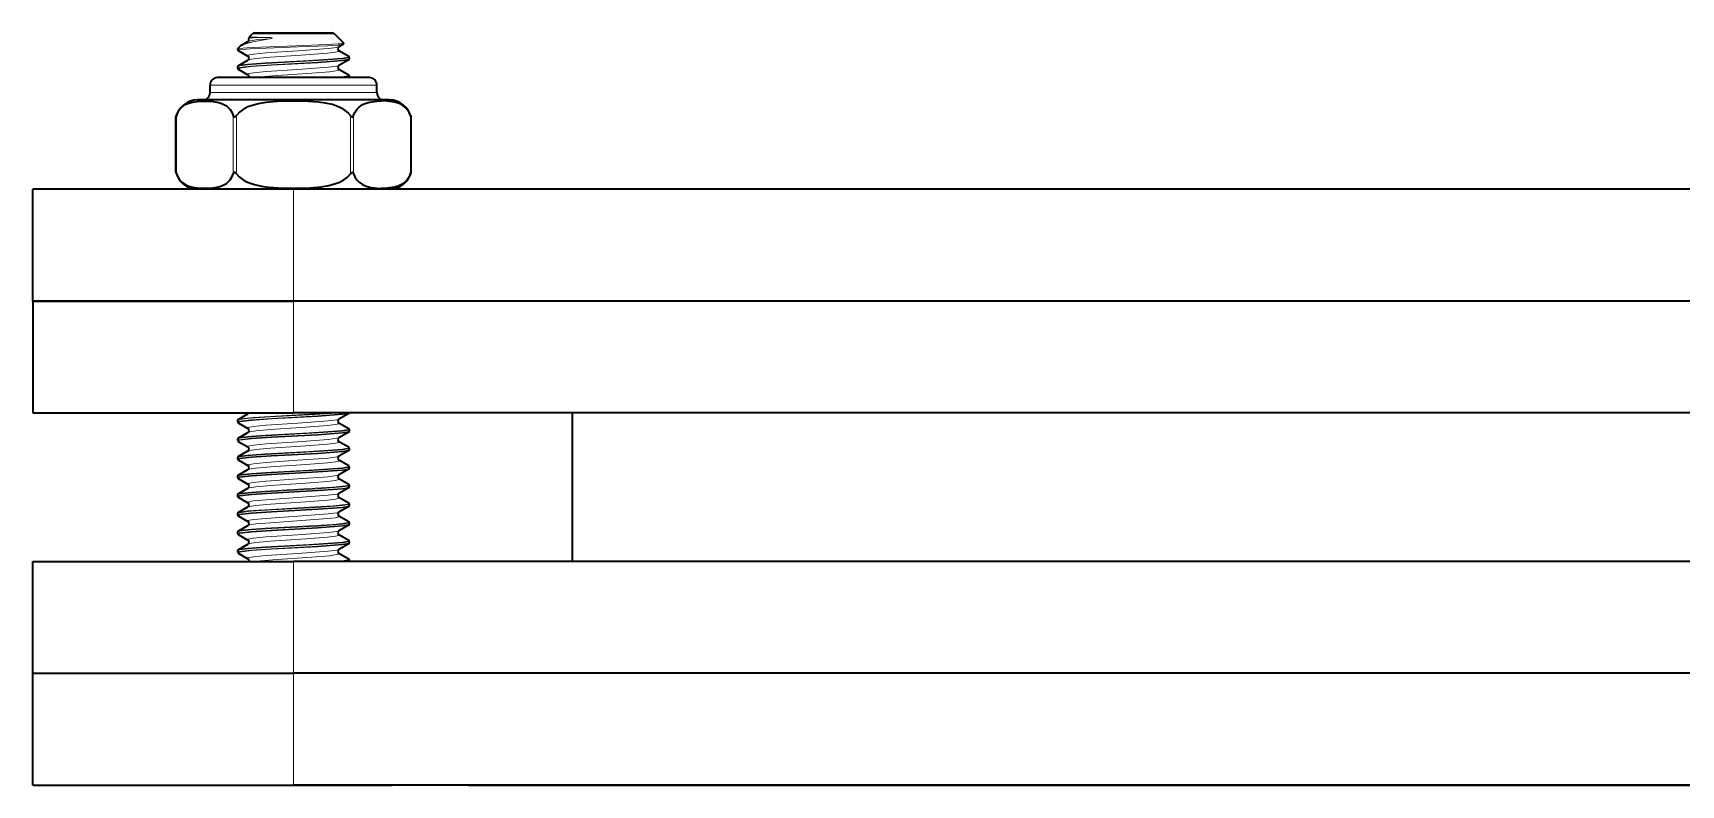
# Model space of a CAD drawing. Extents: x 413 to 941, y 150 to 687.
# Drawn here: x 559.5 to 603.79, y 251.9 to 272.1 of the extents above; entities that cross this region are included whole.
import ezdxf

# ---------------------------------------------------------------- set-up
doc = ezdxf.new("R2010")
doc.units = 0

msp = doc.modelspace()

# ---------------------------------------------------------------- linework, layer by layer
at = {"color": 7, "lineweight": 13, "ltscale": 3.12805e-05}
msp.add_line((565.3, 271.952), (565.3, 271.953), dxfattribs=at)
at = {"color": 7, "lineweight": 35, "ltscale": 0.003434}
msp.add_line((565.401, 272.073), (565.304, 271.976), dxfattribs=at)
at = {"color": 7, "lineweight": 13, "ltscale": 0.051595}
msp.add_line((565.401, 272.073), (567.465, 272.073), dxfattribs=at)
at = {"color": 7, "lineweight": 35, "ltscale": 0.04894}
msp.add_line((565.457, 272.097), (567.415, 272.097), dxfattribs=at)
at = {"color": 7, "lineweight": 13, "ltscale": 8.37602e-05}
msp.add_line((565.869, 271.942), (565.868, 271.939), dxfattribs=at)
at = {"color": 7, "lineweight": 35, "ltscale": 0.003191}
msp.add_line((567.415, 272.097), (567.543, 272.097), dxfattribs=at)
at = {"color": 7, "lineweight": 13, "ltscale": 0.003365}
msp.add_line((567.465, 272.073), (567.599, 272.073), dxfattribs=at)
at = {"color": 7, "lineweight": 35, "ltscale": 0.008616}
msp.add_line((567.599, 272.073), (567.843, 271.829), dxfattribs=at)
at = {"color": 7, "lineweight": 35, "ltscale": 0.002551}
msp.add_line((565.072, 271.744), (565, 271.672), dxfattribs=at)
at = {"color": 7, "lineweight": 35, "ltscale": 0.000492096}
msp.add_line((565, 271.672), (565, 271.653), dxfattribs=at)
at = {"color": 7, "lineweight": 35, "ltscale": 0.007572}
for p, q in [((565.016, 271.628), (565.278, 271.476)), ((565.016, 271.217), (565.278, 271.369)), ((565.016, 271.128), (565.278, 270.976)), ((565.016, 261.717), (565.278, 261.869)), ((565.016, 261.628), (565.278, 261.476)), ((565.016, 261.217), (565.278, 261.369)), ((565.016, 261.128), (565.278, 260.976)), ((565.016, 260.717), (565.278, 260.869)), ((565.016, 260.628), (565.278, 260.476)), ((565.016, 260.217), (565.278, 260.369)), ((565.016, 260.128), (565.278, 259.976)), ((565.016, 259.717), (565.278, 259.869)), ((565.016, 259.628), (565.278, 259.476)), ((565.016, 259.217), (565.278, 259.369)), ((565.016, 259.128), (565.278, 258.976)), ((565.016, 258.717), (565.278, 258.869)), ((565.016, 258.217), (565.278, 258.369))]:
    msp.add_line(p, q, dxfattribs=at)
at = {"color": 7, "lineweight": 35, "ltscale": 0.005111}
msp.add_line((565.102, 271.766), (565.278, 271.869), dxfattribs=at)
at = {"color": 7, "lineweight": 35, "ltscale": 0.003329}
msp.add_line((567.837, 271.793), (567.722, 271.726), dxfattribs=at)
at = {"color": 7, "lineweight": 35, "ltscale": 0.00757}
for p, q in [((567.984, 271.467), (567.722, 271.619)), ((567.984, 271.378), (567.722, 271.226)), ((567.984, 270.967), (567.722, 271.119)), ((567.984, 261.878), (567.722, 261.726)), ((567.984, 261.467), (567.722, 261.619)), ((567.984, 261.378), (567.722, 261.226)), ((567.984, 260.967), (567.722, 261.119)), ((567.984, 260.878), (567.722, 260.726)), ((567.984, 260.467), (567.722, 260.619)), ((567.984, 260.378), (567.722, 260.226)), ((567.984, 259.967), (567.722, 260.119)), ((567.984, 259.878), (567.722, 259.726)), ((567.984, 259.467), (567.722, 259.619)), ((567.984, 259.378), (567.722, 259.226)), ((567.984, 258.967), (567.722, 259.119)), ((567.984, 258.878), (567.722, 258.726)), ((567.984, 258.467), (567.722, 258.619)), ((567.984, 258.378), (567.722, 258.226)), ((567.984, 257.967), (567.722, 258.119))]:
    msp.add_line(p, q, dxfattribs=at)
at = {"color": 7, "lineweight": 35, "ltscale": 0.000986481}
for p, q in [((565, 271.192), (565, 271.153)), ((568, 271.442), (568, 271.403)), ((568, 270.942), (568, 270.903)), ((565, 261.692), (565, 261.653)), ((568, 261.442), (568, 261.403)), ((565, 261.192), (565, 261.153)), ((568, 260.942), (568, 260.903)), ((565, 260.692), (565, 260.653)), ((568, 260.442), (568, 260.403)), ((565, 260.192), (565, 260.153)), ((565, 259.692), (565, 259.653)), ((568, 259.942), (568, 259.903)), ((565, 259.192), (565, 259.153)), ((568, 259.442), (568, 259.403)), ((565, 258.692), (565, 258.653)), ((568, 258.942), (568, 258.903)), ((568, 258.442), (568, 258.403)), ((565, 258.192), (565, 258.153)), ((568, 257.942), (568, 257.903))]:
    msp.add_line(p, q, dxfattribs=at)
at = {"color": 7, "lineweight": 13, "ltscale": 0.006859}
for p, q in [((564.533, 270.697), (564.259, 270.697)), ((564.533, 270.497), (564.259, 270.497))]:
    msp.add_line(p, q, dxfattribs=at)
at = {"color": 7, "lineweight": 35, "ltscale": 0.005}
for p, q in [((564.259, 270.497), (564.259, 270.697)), ((568.742, 270.497), (568.742, 270.697))]:
    msp.add_line(p, q, dxfattribs=at)
at = {"color": 7, "lineweight": 35, "ltscale": 0.006247}
msp.add_line((564.709, 270.897), (564.459, 270.897), dxfattribs=at)
at = {"color": 7, "lineweight": 13, "ltscale": 0.105212}
for p, q in [((568.742, 270.697), (564.533, 270.697)), ((568.742, 270.497), (564.533, 270.497))]:
    msp.add_line(p, q, dxfattribs=at)
at = {"color": 7, "lineweight": 35, "ltscale": 0.095824}
msp.add_line((568.542, 270.897), (564.709, 270.897), dxfattribs=at)
at = {"color": 7, "lineweight": 13, "ltscale": 0.001359}
for p, q in [((567.762, 270.897), (567.816, 270.902)), ((567.762, 257.897), (567.816, 257.902))]:
    msp.add_line(p, q, dxfattribs=at)
at = {"color": 7, "lineweight": 13, "ltscale": 0.000184657}
for p, q in [((568, 270.903), (567.996, 270.897)), ((568, 257.903), (567.996, 257.897))]:
    msp.add_line(p, q, dxfattribs=at)
at = {"color": 7, "lineweight": 35, "ltscale": 0.000150653}
for p, q in [((567.999, 270.897), (568, 270.903)), ((567.999, 257.897), (568, 257.903))]:
    msp.add_line(p, q, dxfattribs=at)
at = {"color": 7, "lineweight": 35, "ltscale": 0.119371}
msp.add_line((568.699, 270.297), (563.925, 270.297), dxfattribs=at)
at = {"color": 7, "lineweight": 35, "ltscale": 0.009401}
msp.add_line((569.076, 270.297), (568.699, 270.297), dxfattribs=at)
at = {"color": 7, "lineweight": 35, "ltscale": 0.001227}
msp.add_line((563.34, 269.832), (563.354, 269.879), dxfattribs=at)
at = {"color": 7, "lineweight": 35, "ltscale": 0.036768}
for p, q in [((563.34, 268.361), (563.34, 269.832)), ((569.66, 268.361), (569.66, 269.832))]:
    msp.add_line(p, q, dxfattribs=at)
at = {"color": 7, "lineweight": 13, "ltscale": 0.039131}
for p, q in [((563.354, 268.314), (563.354, 269.879)), ((564.883, 268.314), (564.883, 269.879)), ((564.97, 268.314), (564.97, 269.879)), ((568.03, 268.314), (568.03, 269.879)), ((568.117, 268.314), (568.117, 269.879)), ((569.647, 268.314), (569.647, 269.879))]:
    msp.add_line(p, q, dxfattribs=at)
at = {"color": 7, "lineweight": 35, "ltscale": 0.001228}
for p, q in [((569.647, 269.879), (569.66, 269.832)), ((563.34, 268.361), (563.354, 268.314))]:
    msp.add_line(p, q, dxfattribs=at)
at = {"color": 7, "lineweight": 35, "ltscale": 0.001229}
msp.add_line((569.647, 268.314), (569.66, 268.361), dxfattribs=at)
at = {"color": 7, "lineweight": 35, "ltscale": 0.175}
for p, q in [((566.5, 267.897), (559.5, 267.897)), ((559.5, 264.897), (566.5, 264.897)), ((566.5, 264.897), (559.5, 264.897)), ((559.5, 261.897), (566.5, 261.897)), ((559.5, 257.897), (566.5, 257.897)), ((559.5, 254.897), (566.5, 254.897)), ((559.5, 254.897), (566.5, 254.897)), ((559.5, 251.897), (566.5, 251.897))]:
    msp.add_line(p, q, dxfattribs=at)
at = {"color": 7, "lineweight": 35, "ltscale": 0.075}
for p, q in [((559.5, 264.897), (559.5, 267.897)), ((559.5, 264.897), (559.5, 261.897)), ((559.5, 254.897), (559.5, 257.897)), ((559.5, 251.897), (559.5, 254.897))]:
    msp.add_line(p, q, dxfattribs=at)
at = {"color": 7, "lineweight": 35}
for p, q in [((622.5, 267.897), (566.5, 267.897)), ((622.5, 264.897), (566.5, 264.897)), ((622.5, 264.897), (566.5, 264.897)), ((622.5, 261.897), (566.5, 261.897)), ((622.5, 257.897), (566.5, 257.897)), ((622.5, 254.897), (566.5, 254.897)), ((622.5, 254.897), (566.5, 254.897)), ((622.5, 251.897), (566.5, 251.897))]:
    msp.add_line(p, q, dxfattribs=at)
at = {"color": 7, "lineweight": 13, "ltscale": 0.075}
for p, q in [((566.5, 264.897), (566.5, 267.897)), ((566.5, 264.897), (566.5, 261.897)), ((566.5, 254.897), (566.5, 257.897)), ((566.5, 251.897), (566.5, 254.897))]:
    msp.add_line(p, q, dxfattribs=at)
at = {"color": 7, "lineweight": 35, "ltscale": 0.1}
msp.add_line((574, 257.897), (574, 261.897), dxfattribs=at)
at = {"color": 7, "lineweight": 35, "ltscale": 0.007571}
for p, q in [((565.016, 258.628), (565.278, 258.476)), ((565.016, 258.128), (565.278, 257.976))]:
    msp.add_line(p, q, dxfattribs=at)
at = {"color": 7, "lineweight": 35, "ltscale": 0.12439}
msp.add_line((563.85, 251.897), (568.826, 251.897), dxfattribs=at)
at = {"color": 7, "lineweight": 35, "ltscale": 0.00811}
msp.add_line((568.826, 251.897), (569.15, 251.897), dxfattribs=at)
at = {"color": 7, "lineweight": 35, "ltscale": 0.000759888}
msp.add_line((571.203, 251.897), (571.233, 251.897), dxfattribs=at)
at = {"color": 7, "lineweight": 35, "ltscale": 0.006125}
msp.add_line((571.233, 251.897), (571.478, 251.897), dxfattribs=at)
at = {"color": 7, "lineweight": 35, "ltscale": 0.032854}
msp.add_line((571.478, 251.897), (572.792, 251.897), dxfattribs=at)
at = {"color": 7, "lineweight": 35, "ltscale": 0.003442}
msp.add_line((571.61, 251.897), (571.748, 251.897), dxfattribs=at)
at = {"color": 7, "lineweight": 35, "ltscale": 0.004001}
msp.add_line((571.748, 251.897), (571.908, 251.897), dxfattribs=at)
at = {"color": 7, "lineweight": 35, "ltscale": 0.00103}
msp.add_line((571.908, 251.897), (571.949, 251.897), dxfattribs=at)
at = {"color": 7, "lineweight": 35, "ltscale": 0.03983}
msp.add_line((571.949, 251.897), (573.542, 251.897), dxfattribs=at)
at = {"color": 7, "lineweight": 35, "ltscale": 0.011586}
msp.add_line((572.098, 251.897), (572.562, 251.897), dxfattribs=at)
at = {"color": 7, "lineweight": 35, "ltscale": 0.000643921}
msp.add_line((572.562, 251.897), (572.587, 251.897), dxfattribs=at)
at = {"color": 7, "lineweight": 35, "ltscale": 0.029341}
msp.add_line((572.587, 251.897), (573.761, 251.897), dxfattribs=at)
at = {"color": 7, "lineweight": 35, "ltscale": 0.027982}
msp.add_line((572.78, 251.897), (573.899, 251.897), dxfattribs=at)
at = {"color": 7, "lineweight": 35, "ltscale": 0.000219727}
msp.add_line((572.792, 251.897), (572.801, 251.897), dxfattribs=at)
at = {"color": 7, "lineweight": 35, "ltscale": 0.00974}
msp.add_line((573.542, 251.897), (573.932, 251.897), dxfattribs=at)
at = {"color": 7, "lineweight": 35, "ltscale": 0.022057}
msp.add_line((573.761, 251.897), (574.643, 251.897), dxfattribs=at)
at = {"color": 7, "lineweight": 35, "ltscale": 0.001094}
msp.add_line((573.899, 251.897), (573.943, 251.897), dxfattribs=at)
at = {"color": 7, "lineweight": 35, "ltscale": 0.013594}
msp.add_line((573.932, 251.897), (574.475, 251.897), dxfattribs=at)
at = {"color": 7, "lineweight": 35, "ltscale": 0.029785}
msp.add_line((573.943, 251.897), (575.134, 251.897), dxfattribs=at)
at = {"color": 7, "lineweight": 35, "ltscale": 0.036832}
msp.add_line((574.203, 251.897), (575.677, 251.897), dxfattribs=at)
at = {"color": 7, "lineweight": 35, "ltscale": 0.024313}
msp.add_line((574.643, 251.897), (575.616, 251.897), dxfattribs=at)
at = {"color": 7, "lineweight": 35, "ltscale": 0.008844}
msp.add_line((575.134, 251.897), (575.488, 251.897), dxfattribs=at)
at = {"color": 7, "lineweight": 35, "ltscale": 0.024452}
msp.add_line((575.488, 251.897), (576.466, 251.897), dxfattribs=at)
at = {"color": 7, "lineweight": 35, "ltscale": 0.014256}
msp.add_line((575.677, 251.897), (576.247, 251.897), dxfattribs=at)
at = {"color": 7, "lineweight": 35, "ltscale": 0.035678}
msp.add_line((575.778, 251.897), (577.205, 251.897), dxfattribs=at)
at = {"color": 7, "lineweight": 35, "ltscale": 0.005476}
msp.add_line((575.831, 251.897), (576.05, 251.897), dxfattribs=at)
at = {"color": 7, "lineweight": 35, "ltscale": 0.00304}
msp.add_line((575.928, 251.897), (576.05, 251.897), dxfattribs=at)
at = {"color": 7, "lineweight": 35, "ltscale": 0.054837}
msp.add_line((575.959, 251.897), (578.153, 251.897), dxfattribs=at)
at = {"color": 7, "lineweight": 35, "ltscale": 0.002864}
msp.add_line((576.247, 251.897), (576.362, 251.897), dxfattribs=at)
at = {"color": 7, "lineweight": 35, "ltscale": 0.007703}
msp.add_line((576.362, 251.897), (576.67, 251.897), dxfattribs=at)
at = {"color": 7, "lineweight": 35, "ltscale": 0.008485}
msp.add_line((576.669, 251.897), (577.008, 251.897), dxfattribs=at)
at = {"color": 7, "lineweight": 35, "ltscale": 0.001273}
msp.add_line((577.008, 251.897), (577.059, 251.897), dxfattribs=at)
at = {"color": 7, "lineweight": 35, "ltscale": 0.05457}
msp.add_line((577.059, 251.897), (579.242, 251.897), dxfattribs=at)
at = {"color": 7, "lineweight": 35, "ltscale": 0.009538}
msp.add_line((577.205, 251.897), (577.586, 251.897), dxfattribs=at)
at = {"color": 7, "lineweight": 35, "ltscale": 0.031758}
msp.add_line((577.586, 251.897), (578.857, 251.897), dxfattribs=at)
at = {"color": 7, "lineweight": 35, "ltscale": 0.021529}
msp.add_line((578.153, 251.897), (579.014, 251.897), dxfattribs=at)
at = {"color": 7, "lineweight": 35, "ltscale": 0.054366}
msp.add_line((578.857, 251.897), (581.031, 251.897), dxfattribs=at)
at = {"color": 7, "lineweight": 35, "ltscale": 0.045633}
msp.add_line((579.014, 251.897), (580.839, 251.897), dxfattribs=at)
at = {"color": 7, "lineweight": 35, "ltscale": 0.09304}
msp.add_line((579.242, 251.897), (582.964, 251.897), dxfattribs=at)
at = {"color": 7, "lineweight": 35, "ltscale": 0.100073}
msp.add_line((580.839, 251.897), (584.842, 251.897), dxfattribs=at)
at = {"color": 7, "lineweight": 35, "ltscale": 0.07572}
msp.add_line((581.031, 251.897), (584.06, 251.897), dxfattribs=at)
at = {"color": 7, "lineweight": 35, "ltscale": 0.046956}
msp.add_line((582.964, 251.897), (584.842, 251.897), dxfattribs=at)
at = {"color": 7, "lineweight": 35, "ltscale": 0.019551}
msp.add_line((584.06, 251.897), (584.842, 251.897), dxfattribs=at)
at = {"color": 7, "lineweight": 35, "ltscale": 5.34058e-05}
msp.add_line((584.842, 251.897), (584.844, 251.897), dxfattribs=at)
at = {"color": 7, "lineweight": 35, "ltscale": 6.40869e-05}
msp.add_line((584.844, 251.897), (584.847, 251.897), dxfattribs=at)
at = {"color": 7, "lineweight": 35, "ltscale": 0.030658}
msp.add_line((584.847, 251.897), (586.073, 251.897), dxfattribs=at)
at = {"color": 7, "lineweight": 35, "ltscale": 0.00096283}
msp.add_line((584.864, 251.897), (584.902, 251.897), dxfattribs=at)
at = {"color": 7, "lineweight": 35, "ltscale": 0.001147}
msp.add_line((584.902, 251.897), (584.948, 251.897), dxfattribs=at)
at = {"color": 7, "lineweight": 35, "ltscale": 0.06644}
msp.add_line((584.926, 251.897), (587.583, 251.897), dxfattribs=at)
at = {"color": 7, "lineweight": 35, "ltscale": 0.000367737}
msp.add_line((584.948, 251.897), (584.963, 251.897), dxfattribs=at)
at = {"color": 7, "lineweight": 35, "ltscale": 0.012035}
msp.add_line((584.963, 251.897), (585.444, 251.897), dxfattribs=at)
at = {"color": 7, "lineweight": 35, "ltscale": 0.027884}
msp.add_line((585.015, 251.897), (586.131, 251.897), dxfattribs=at)
at = {"color": 7, "lineweight": 35, "ltscale": 0.026964}
msp.add_line((585.444, 251.897), (586.523, 251.897), dxfattribs=at)
at = {"color": 7, "lineweight": 35, "ltscale": 0.108295}
msp.add_line((585.494, 251.897), (589.825, 251.897), dxfattribs=at)
at = {"color": 7, "lineweight": 35, "ltscale": 0.048355}
msp.add_line((586.073, 251.897), (588.007, 251.897), dxfattribs=at)
at = {"color": 7, "lineweight": 35, "ltscale": 0.00638}
for p, q in [((586.131, 251.897), (586.386, 251.897)), ((586.523, 251.897), (586.778, 251.897))]:
    msp.add_line(p, q, dxfattribs=at)
at = {"color": 7, "lineweight": 35, "ltscale": 0.00014801}
msp.add_line((586.386, 251.897), (586.392, 251.897), dxfattribs=at)
at = {"color": 7, "lineweight": 35, "ltscale": 0.005635}
msp.add_line((586.392, 251.897), (586.617, 251.897), dxfattribs=at)
at = {"color": 7, "lineweight": 35, "ltscale": 0.003552}
msp.add_line((586.617, 251.897), (586.759, 251.897), dxfattribs=at)
at = {"color": 7, "lineweight": 35, "ltscale": 0.025957}
msp.add_line((586.778, 251.897), (587.816, 251.897), dxfattribs=at)
at = {"color": 7, "lineweight": 35, "ltscale": 0.074609}
msp.add_line((587.583, 251.897), (590.568, 251.897), dxfattribs=at)
at = {"color": 7, "lineweight": 35, "ltscale": 7.47681e-05}
msp.add_line((587.816, 251.897), (587.819, 251.897), dxfattribs=at)
at = {"color": 7, "lineweight": 35, "ltscale": 0.106824}
msp.add_line((587.956, 251.897), (592.229, 251.897), dxfattribs=at)
at = {"color": 7, "lineweight": 35, "ltscale": 0.048947}
msp.add_line((588.006, 251.897), (589.964, 251.897), dxfattribs=at)
at = {"color": 7, "lineweight": 35, "ltscale": 0.097304}
msp.add_line((589.825, 251.897), (593.717, 251.897), dxfattribs=at)
at = {"color": 7, "lineweight": 35, "ltscale": 0.115762}
msp.add_line((589.916, 251.897), (594.546, 251.897), dxfattribs=at)
at = {"color": 7, "lineweight": 35, "ltscale": 0.010402}
msp.add_line((589.964, 251.897), (590.38, 251.897), dxfattribs=at)
at = {"color": 7, "lineweight": 35, "ltscale": 0.022354}
msp.add_line((590.139, 251.897), (591.033, 251.897), dxfattribs=at)
at = {"color": 7, "lineweight": 35, "ltscale": 0.000358582}
msp.add_line((590.38, 251.897), (590.395, 251.897), dxfattribs=at)
at = {"color": 7, "lineweight": 35, "ltscale": 0.000985718}
msp.add_line((590.567, 251.897), (590.606, 251.897), dxfattribs=at)
at = {"color": 7, "lineweight": 35, "ltscale": 0.00997}
msp.add_line((590.606, 251.897), (591.005, 251.897), dxfattribs=at)
at = {"color": 7, "lineweight": 35, "ltscale": 0.008865}
msp.add_line((591.005, 251.897), (591.359, 251.897), dxfattribs=at)
at = {"color": 7, "lineweight": 35, "ltscale": 0.070714}
msp.add_line((591.033, 251.897), (593.862, 251.897), dxfattribs=at)
at = {"color": 7, "lineweight": 35, "ltscale": 0.028427}
msp.add_line((591.359, 251.897), (592.497, 251.897), dxfattribs=at)
at = {"color": 7, "lineweight": 35, "ltscale": 0.011519}
msp.add_line((592.229, 251.897), (592.69, 251.897), dxfattribs=at)
at = {"color": 7, "lineweight": 35, "ltscale": 0.003085}
msp.add_line((592.497, 251.897), (592.62, 251.897), dxfattribs=at)
at = {"color": 7, "lineweight": 35, "ltscale": 0.023331}
msp.add_line((592.62, 251.897), (593.553, 251.897), dxfattribs=at)
at = {"color": 7, "lineweight": 35, "ltscale": 0.116917}
msp.add_line((592.69, 251.897), (597.367, 251.897), dxfattribs=at)
at = {"color": 7, "lineweight": 35, "ltscale": 0.00298}
msp.add_line((593.553, 251.897), (593.672, 251.897), dxfattribs=at)
at = {"color": 7, "lineweight": 35, "ltscale": 0.005492}
msp.add_line((593.672, 251.897), (593.892, 251.897), dxfattribs=at)
at = {"color": 7, "lineweight": 35, "ltscale": 0.009059}
msp.add_line((593.717, 251.897), (594.08, 251.897), dxfattribs=at)
at = {"color": 7, "lineweight": 35, "ltscale": 0.012338}
msp.add_line((593.862, 251.897), (594.355, 251.897), dxfattribs=at)
at = {"color": 7, "lineweight": 35, "ltscale": 0.056543}
msp.add_line((594.08, 251.897), (596.342, 251.897), dxfattribs=at)
at = {"color": 7, "lineweight": 35, "ltscale": 0.111234}
msp.add_line((594.355, 251.897), (598.805, 251.897), dxfattribs=at)
at = {"color": 7, "lineweight": 35, "ltscale": 0.108907}
msp.add_line((594.546, 251.897), (598.903, 251.897), dxfattribs=at)
at = {"color": 7, "lineweight": 35, "ltscale": 0.034071}
msp.add_line((596.342, 251.897), (597.704, 251.897), dxfattribs=at)
at = {"color": 7, "lineweight": 35, "ltscale": 0.009445}
msp.add_line((597.367, 251.897), (597.744, 251.897), dxfattribs=at)
at = {"color": 7, "lineweight": 35, "ltscale": 0.0035}
msp.add_line((597.744, 251.897), (597.884, 251.897), dxfattribs=at)
at = {"color": 7, "lineweight": 35, "ltscale": 0.000857544}
msp.add_line((597.884, 251.897), (597.919, 251.897), dxfattribs=at)
at = {"color": 7, "lineweight": 35, "ltscale": 0.050726}
msp.add_line((597.919, 251.897), (599.948, 251.897), dxfattribs=at)
at = {"color": 7, "lineweight": 35, "ltscale": 0.018347}
msp.add_line((598.652, 251.897), (599.386, 251.897), dxfattribs=at)
at = {"color": 7, "lineweight": 35, "ltscale": 0.017778}
msp.add_line((598.805, 251.897), (599.516, 251.897), dxfattribs=at)
at = {"color": 7, "lineweight": 35, "ltscale": 0.10311}
msp.add_line((598.903, 251.897), (603.027, 251.897), dxfattribs=at)
at = {"color": 7, "lineweight": 35, "ltscale": 0.109853}
msp.add_line((599.386, 251.897), (603.78, 251.897), dxfattribs=at)
at = {"color": 7, "lineweight": 35, "ltscale": 0.017972}
msp.add_line((599.516, 251.897), (600.235, 251.897), dxfattribs=at)
at = {"color": 7, "lineweight": 35, "ltscale": 0.001326}
msp.add_line((599.948, 251.897), (600.001, 251.897), dxfattribs=at)
at = {"color": 7, "lineweight": 35, "ltscale": 0.016109}
msp.add_line((600.001, 251.897), (600.645, 251.897), dxfattribs=at)
at = {"color": 7, "lineweight": 35, "ltscale": 0.080821}
msp.add_line((600.235, 251.897), (603.468, 251.897), dxfattribs=at)
at = {"color": 7, "lineweight": 35, "ltscale": 0.047441}
msp.add_line((600.645, 251.897), (602.543, 251.897), dxfattribs=at)
at = {"color": 7, "lineweight": 35, "ltscale": 0.008774}
msp.add_line((602.543, 251.897), (602.894, 251.897), dxfattribs=at)
at = {"color": 7, "lineweight": 35, "ltscale": 0.000794983}
msp.add_line((603.027, 251.897), (603.059, 251.897), dxfattribs=at)
at = {"color": 7, "lineweight": 35, "ltscale": 0.018225}
msp.add_line((603.059, 251.897), (603.788, 251.897), dxfattribs=at)
at = {"color": 7, "lineweight": 35, "ltscale": 0.090034}
msp.add_line((603.668, 251.897), (607.27, 251.897), dxfattribs=at)
at = {"color": 7, "lineweight": 13}
for points in [[(565.868, 271.939), (565.446, 271.864), (565.272, 271.824), (565.097, 271.762), (565.072, 271.744)], [(565.869, 271.942), (565.45, 271.867), (565.276, 271.828), (565.102, 271.766)], [(565.869, 271.942), (565.493, 271.908), (565.296, 271.876), (565.278, 271.869)], [(565.3, 271.953), (565.301, 271.954), (565.304, 271.956), (565.329, 271.96), (565.521, 271.971)], [(565.304, 271.976), (565.308, 271.978), (565.331, 271.98), (565.526, 271.985)], [(565.521, 271.971), (565.787, 271.972), (565.892, 271.968), (565.936, 271.96), (565.936, 271.959), (565.936, 271.958), (565.936, 271.957), (565.869, 271.942)], [(565.526, 271.985), (565.79, 271.979), (565.894, 271.972), (565.937, 271.961), (565.936, 271.957), (565.868, 271.939)], [(567.701, 271.804), (567.4, 271.786), (566.564, 271.753), (565.626, 271.718), (565.245, 271.699), (565.041, 271.681), (565.009, 271.675), (565.001, 271.672)], [(567.698, 271.773), (567.415, 271.755), (566.629, 271.723), (565.333, 271.672), (565.025, 271.647)], [(567.722, 271.726), (567.709, 271.72), (567.667, 271.709), (567.435, 271.679), (566.62, 271.618), (565.763, 271.559), (565.43, 271.526), (565.321, 271.508), (565.287, 271.498), (565.276, 271.493), (565.273, 271.489), (565.271, 271.487), (565.271, 271.485)], [(567.729, 271.61), (567.728, 271.606), (567.726, 271.604), (567.717, 271.599), (567.626, 271.577), (567.415, 271.552), (566.832, 271.507), (565.887, 271.443), (565.491, 271.408), (565.32, 271.382), (565.278, 271.369)], [(567.843, 271.829), (567.844, 271.828), (567.844, 271.827), (567.842, 271.825), (567.833, 271.821), (567.701, 271.804)], [(565, 271.192), (565.001, 271.194), (565.002, 271.196), (565.005, 271.199), (565.014, 271.203), (565.045, 271.212), (565.365, 271.249), (565.908, 271.285), (567.156, 271.353), (567.816, 271.402)], [(565, 271.153), (565.001, 271.155), (565.002, 271.156), (565.005, 271.159), (565.014, 271.164), (565.045, 271.172), (565.364, 271.209), (565.907, 271.245), (567.155, 271.314), (567.816, 271.363)], [(565.01, 271.135), (565.011, 271.137), (565.012, 271.139), (565.015, 271.142), (565.024, 271.146), (565.055, 271.155), (565.372, 271.192), (565.912, 271.228), (567.152, 271.296), (567.808, 271.346)], [(565.016, 271.217), (565.027, 271.221), (565.062, 271.23), (565.268, 271.257), (565.744, 271.292), (566.922, 271.357), (567.565, 271.398), (567.807, 271.42)], [(567.722, 271.226), (567.709, 271.22), (567.667, 271.209), (567.435, 271.179), (566.62, 271.118), (565.763, 271.059), (565.43, 271.026), (565.321, 271.008), (565.287, 270.998), (565.276, 270.993), (565.273, 270.989), (565.271, 270.987), (565.271, 270.985)], [(567.729, 271.11), (567.728, 271.106), (567.726, 271.104), (567.719, 271.1), (567.702, 271.093), (567.473, 271.057), (566.991, 271.017), (565.948, 270.948), (565.4, 270.897)], [(567.807, 271.42), (567.964, 271.444), (567.985, 271.453), (567.989, 271.456), (567.99, 271.457), (567.99, 271.459)], [(567.984, 271.378), (567.951, 271.367), (567.808, 271.346)], [(567.816, 271.402), (567.974, 271.427), (567.995, 271.436), (567.999, 271.439), (568, 271.44), (568, 271.442)], [(568, 271.403), (568, 271.401), (567.998, 271.398), (567.994, 271.396), (567.981, 271.39), (567.816, 271.363)], [(567.807, 270.92), (567.964, 270.944), (567.985, 270.953), (567.989, 270.956), (567.99, 270.957), (567.99, 270.959)], [(567.816, 270.902), (567.974, 270.927), (567.995, 270.936), (567.999, 270.939), (568, 270.94), (568, 270.942)], [(565, 261.692), (565.001, 261.694), (565.002, 261.696), (565.005, 261.698), (565.013, 261.703), (565.043, 261.711), (565.346, 261.747), (565.867, 261.782), (567.08, 261.849), (567.762, 261.897)], [(565, 261.653), (565.001, 261.655), (565.002, 261.656), (565.005, 261.659), (565.014, 261.664), (565.045, 261.672), (565.364, 261.709), (565.907, 261.745), (567.155, 261.814), (567.816, 261.863)], [(565.01, 261.635), (565.011, 261.637), (565.012, 261.639), (565.015, 261.642), (565.024, 261.646), (565.055, 261.655), (565.372, 261.692), (565.912, 261.728), (567.152, 261.796), (567.808, 261.846)], [(565.016, 261.717), (565.032, 261.723), (565.088, 261.735), (565.423, 261.77), (566.317, 261.825), (567.55, 261.897)], [(567.984, 261.878), (567.951, 261.867), (567.808, 261.846)], [(567.996, 261.897), (567.989, 261.893), (567.964, 261.885), (567.816, 261.863)], [(565, 261.192), (565.001, 261.194), (565.002, 261.196), (565.005, 261.199), (565.014, 261.203), (565.045, 261.212), (565.365, 261.249), (565.908, 261.285), (567.156, 261.353), (567.816, 261.402)], [(565, 261.153), (565.001, 261.155), (565.002, 261.156), (565.005, 261.159), (565.014, 261.164), (565.045, 261.172), (565.364, 261.209), (565.907, 261.245), (567.155, 261.314), (567.816, 261.363)], [(565.01, 261.135), (565.011, 261.137), (565.012, 261.139), (565.015, 261.142), (565.024, 261.146), (565.055, 261.155), (565.372, 261.192), (565.912, 261.228), (567.152, 261.296), (567.808, 261.346)], [(565.016, 261.217), (565.027, 261.221), (565.062, 261.23), (565.268, 261.257), (565.744, 261.292), (566.922, 261.357), (567.565, 261.398), (567.807, 261.42)], [(567.722, 261.726), (567.709, 261.72), (567.667, 261.709), (567.435, 261.679), (566.62, 261.618), (565.763, 261.559), (565.43, 261.526), (565.321, 261.508), (565.287, 261.498), (565.276, 261.493), (565.273, 261.489), (565.271, 261.487), (565.271, 261.485)], [(567.729, 261.61), (567.728, 261.606), (567.726, 261.604), (567.717, 261.599), (567.626, 261.577), (567.415, 261.552), (566.832, 261.507), (565.887, 261.443), (565.491, 261.408), (565.32, 261.382), (565.278, 261.369)], [(567.807, 261.42), (567.964, 261.444), (567.985, 261.453), (567.989, 261.456), (567.99, 261.457), (567.99, 261.459)], [(567.984, 261.378), (567.951, 261.367), (567.808, 261.346)], [(567.816, 261.402), (567.974, 261.427), (567.995, 261.436), (567.999, 261.439), (568, 261.44), (568, 261.442)], [(568, 261.403), (568, 261.401), (567.998, 261.398), (567.994, 261.396), (567.981, 261.39), (567.816, 261.363)], [(565, 260.692), (565.001, 260.694), (565.002, 260.696), (565.005, 260.699), (565.014, 260.703), (565.045, 260.712), (565.365, 260.749), (565.908, 260.785), (567.156, 260.853), (567.816, 260.902)], [(565, 260.653), (565.001, 260.655), (565.002, 260.656), (565.005, 260.659), (565.014, 260.664), (565.045, 260.672), (565.364, 260.709), (565.907, 260.745), (567.155, 260.814), (567.816, 260.863)], [(565.016, 260.717), (565.027, 260.721), (565.062, 260.73), (565.268, 260.757), (565.744, 260.792), (566.922, 260.857), (567.565, 260.898), (567.807, 260.92)], [(567.722, 261.226), (567.709, 261.22), (567.667, 261.209), (567.435, 261.179), (566.62, 261.118), (565.763, 261.059), (565.43, 261.026), (565.321, 261.008), (565.287, 260.998), (565.276, 260.993), (565.273, 260.989), (565.271, 260.987), (565.271, 260.985)], [(567.729, 261.11), (567.728, 261.106), (567.726, 261.104), (567.717, 261.099), (567.626, 261.077), (567.415, 261.052), (566.832, 261.007), (565.887, 260.943), (565.491, 260.908), (565.32, 260.882), (565.278, 260.869)], [(567.807, 260.92), (567.964, 260.944), (567.985, 260.953), (567.989, 260.956), (567.99, 260.957), (567.99, 260.959)], [(567.984, 260.878), (567.951, 260.867), (567.808, 260.846)], [(567.816, 260.902), (567.974, 260.927), (567.995, 260.936), (567.999, 260.939), (568, 260.94), (568, 260.942)], [(568, 260.903), (568, 260.901), (567.998, 260.898), (567.994, 260.896), (567.981, 260.89), (567.816, 260.863)], [(565.01, 260.635), (565.011, 260.637), (565.012, 260.639), (565.015, 260.642), (565.024, 260.646), (565.055, 260.655), (565.372, 260.692), (565.912, 260.728), (567.152, 260.796), (567.808, 260.846)], [(565.016, 260.217), (565.027, 260.221), (565.062, 260.23), (565.268, 260.257), (565.744, 260.292), (566.922, 260.357), (567.565, 260.398), (567.807, 260.42)], [(567.722, 260.726), (567.709, 260.72), (567.667, 260.709), (567.435, 260.679), (566.62, 260.618), (565.763, 260.559), (565.43, 260.526), (565.321, 260.508), (565.287, 260.498), (565.276, 260.493), (565.273, 260.489), (565.271, 260.487), (565.271, 260.485)], [(567.729, 260.61), (567.728, 260.606), (567.726, 260.604), (567.717, 260.599), (567.626, 260.577), (567.415, 260.552), (566.832, 260.507), (565.887, 260.443), (565.491, 260.408), (565.32, 260.382), (565.278, 260.369)], [(567.807, 260.42), (567.964, 260.444), (567.985, 260.453), (567.989, 260.456), (567.99, 260.457), (567.99, 260.459)], [(567.816, 260.402), (567.974, 260.427), (567.995, 260.436), (567.999, 260.439), (568, 260.44), (568, 260.442)], [(565, 260.192), (565.001, 260.194), (565.002, 260.196), (565.005, 260.199), (565.014, 260.203), (565.045, 260.212), (565.365, 260.249), (565.908, 260.285), (567.156, 260.353), (567.816, 260.402)], [(565, 260.153), (565.001, 260.155), (565.002, 260.156), (565.005, 260.159), (565.014, 260.164), (565.045, 260.172), (565.364, 260.209), (565.907, 260.245), (567.155, 260.314), (567.816, 260.363)], [(565.01, 260.135), (565.011, 260.137), (565.012, 260.139), (565.015, 260.142), (565.024, 260.146), (565.055, 260.155), (565.372, 260.192), (565.912, 260.228), (567.152, 260.296), (567.808, 260.346)], [(567.722, 260.226), (567.709, 260.22), (567.667, 260.209), (567.435, 260.179), (566.62, 260.118), (565.763, 260.059), (565.43, 260.026), (565.321, 260.008), (565.287, 259.998), (565.276, 259.993), (565.273, 259.989), (565.271, 259.987), (565.271, 259.985)], [(567.729, 260.11), (567.728, 260.106), (567.726, 260.104), (567.717, 260.099), (567.626, 260.077), (567.415, 260.052), (566.832, 260.007), (565.887, 259.943), (565.491, 259.908), (565.32, 259.882), (565.278, 259.869)], [(567.984, 260.378), (567.951, 260.367), (567.808, 260.346)], [(568, 260.403), (568, 260.401), (567.998, 260.398), (567.994, 260.396), (567.981, 260.39), (567.816, 260.363)], [(565, 259.692), (565.001, 259.694), (565.002, 259.696), (565.005, 259.699), (565.014, 259.703), (565.045, 259.712), (565.365, 259.749), (565.908, 259.785), (567.156, 259.853), (567.816, 259.902)], [(565, 259.653), (565.001, 259.655), (565.002, 259.656), (565.005, 259.659), (565.014, 259.664), (565.045, 259.672), (565.364, 259.709), (565.907, 259.745), (567.155, 259.814), (567.816, 259.863)], [(565.01, 259.635), (565.011, 259.637), (565.012, 259.639), (565.015, 259.642), (565.024, 259.646), (565.055, 259.655), (565.372, 259.692), (565.912, 259.728), (567.152, 259.796), (567.808, 259.846)], [(565.016, 259.717), (565.027, 259.721), (565.062, 259.73), (565.268, 259.757), (565.744, 259.792), (566.922, 259.857), (567.565, 259.898), (567.807, 259.92)], [(567.722, 259.726), (567.709, 259.72), (567.667, 259.709), (567.435, 259.679), (566.62, 259.618), (565.763, 259.559), (565.43, 259.526), (565.321, 259.508), (565.287, 259.498), (565.276, 259.493), (565.273, 259.489), (565.271, 259.487), (565.271, 259.485)], [(567.729, 259.61), (567.728, 259.606), (567.726, 259.604), (567.717, 259.599), (567.626, 259.577), (567.415, 259.552), (566.832, 259.507), (565.887, 259.443), (565.491, 259.408), (565.32, 259.382), (565.278, 259.369)], [(567.807, 259.92), (567.964, 259.944), (567.985, 259.953), (567.989, 259.956), (567.99, 259.957), (567.99, 259.959)], [(567.984, 259.878), (567.951, 259.867), (567.808, 259.846)], [(567.816, 259.902), (567.974, 259.927), (567.995, 259.936), (567.999, 259.939), (568, 259.94), (568, 259.942)], [(568, 259.903), (568, 259.901), (567.998, 259.898), (567.994, 259.896), (567.981, 259.89), (567.816, 259.863)], [(565, 259.192), (565.001, 259.194), (565.002, 259.196), (565.005, 259.199), (565.014, 259.203), (565.045, 259.212), (565.365, 259.249), (565.908, 259.285), (567.156, 259.353), (567.816, 259.402)], [(565, 259.153), (565.001, 259.155), (565.002, 259.156), (565.005, 259.159), (565.014, 259.164), (565.045, 259.172), (565.364, 259.209), (565.907, 259.245), (567.155, 259.314), (567.816, 259.363)], [(565.01, 259.135), (565.011, 259.137), (565.012, 259.139), (565.015, 259.142), (565.024, 259.146), (565.055, 259.155), (565.372, 259.192), (565.912, 259.228), (567.152, 259.296), (567.808, 259.346)], [(565.016, 259.217), (565.027, 259.221), (565.062, 259.23), (565.268, 259.257), (565.744, 259.292), (566.922, 259.357), (567.565, 259.398), (567.807, 259.42)], [(567.722, 259.226), (567.709, 259.22), (567.667, 259.209), (567.435, 259.179), (566.62, 259.118), (565.763, 259.059), (565.43, 259.026), (565.321, 259.008), (565.287, 258.998), (565.276, 258.993), (565.273, 258.989), (565.271, 258.987), (565.271, 258.985)], [(567.729, 259.11), (567.728, 259.106), (567.726, 259.104), (567.717, 259.099), (567.626, 259.077), (567.415, 259.052), (566.832, 259.007), (565.887, 258.943), (565.491, 258.908), (565.32, 258.882), (565.278, 258.869)], [(567.807, 259.42), (567.964, 259.444), (567.985, 259.453), (567.989, 259.456), (567.99, 259.457), (567.99, 259.459)], [(567.984, 259.378), (567.951, 259.367), (567.808, 259.346)], [(567.816, 259.402), (567.974, 259.427), (567.995, 259.436), (567.999, 259.439), (568, 259.44), (568, 259.442)], [(568, 259.403), (568, 259.401), (567.998, 259.398), (567.994, 259.396), (567.981, 259.39), (567.816, 259.363)], [(565, 258.692), (565.001, 258.694), (565.002, 258.696), (565.005, 258.699), (565.014, 258.703), (565.045, 258.712), (565.365, 258.749), (565.908, 258.785), (567.156, 258.853), (567.816, 258.902)], [(565, 258.653), (565.001, 258.655), (565.002, 258.656), (565.005, 258.659), (565.014, 258.664), (565.045, 258.672), (565.364, 258.709), (565.907, 258.745), (567.155, 258.814), (567.816, 258.863)], [(565.01, 258.635), (565.011, 258.637), (565.012, 258.639), (565.015, 258.642), (565.024, 258.646), (565.055, 258.655), (565.372, 258.692), (565.912, 258.728), (567.152, 258.796), (567.808, 258.846)], [(565.016, 258.717), (565.027, 258.721), (565.062, 258.73), (565.268, 258.757), (565.744, 258.792), (566.922, 258.857), (567.565, 258.898), (567.807, 258.92)], [(567.722, 258.726), (567.709, 258.72), (567.667, 258.709), (567.435, 258.679), (566.62, 258.618), (565.763, 258.559), (565.43, 258.526), (565.321, 258.508), (565.287, 258.498), (565.276, 258.493), (565.273, 258.489), (565.271, 258.487), (565.271, 258.485)], [(567.807, 258.92), (567.964, 258.944), (567.985, 258.953), (567.989, 258.956), (567.99, 258.957), (567.99, 258.959)], [(567.984, 258.878), (567.951, 258.867), (567.808, 258.846)], [(567.816, 258.902), (567.974, 258.927), (567.995, 258.936), (567.999, 258.939), (568, 258.94), (568, 258.942)], [(568, 258.903), (568, 258.901), (567.998, 258.898), (567.994, 258.896), (567.981, 258.89), (567.816, 258.863)], [(565, 258.192), (565.001, 258.194), (565.002, 258.196), (565.005, 258.199), (565.014, 258.203), (565.045, 258.212), (565.365, 258.249), (565.908, 258.285), (567.156, 258.353), (567.816, 258.402)], [(565, 258.153), (565.001, 258.155), (565.002, 258.156), (565.005, 258.159), (565.014, 258.164), (565.045, 258.172), (565.364, 258.209), (565.907, 258.245), (567.155, 258.314), (567.816, 258.363)], [(565.01, 258.135), (565.011, 258.137), (565.012, 258.139), (565.015, 258.142), (565.024, 258.146), (565.055, 258.155), (565.372, 258.192), (565.912, 258.228), (567.152, 258.296), (567.808, 258.346)], [(565.016, 258.217), (565.027, 258.221), (565.062, 258.23), (565.268, 258.257), (565.744, 258.292), (566.922, 258.357), (567.565, 258.398), (567.807, 258.42)], [(567.722, 258.226), (567.709, 258.22), (567.667, 258.209), (567.435, 258.179), (566.62, 258.118), (565.763, 258.059), (565.43, 258.026), (565.321, 258.008), (565.287, 257.998), (565.276, 257.993), (565.273, 257.989), (565.271, 257.987), (565.271, 257.985)], [(567.729, 258.61), (567.728, 258.606), (567.726, 258.604), (567.717, 258.599), (567.626, 258.577), (567.415, 258.552), (566.832, 258.507), (565.887, 258.443), (565.491, 258.408), (565.32, 258.382), (565.278, 258.369)], [(567.807, 258.42), (567.964, 258.444), (567.985, 258.453), (567.989, 258.456), (567.99, 258.457), (567.99, 258.459)], [(567.984, 258.378), (567.951, 258.367), (567.808, 258.346)], [(567.816, 258.402), (567.974, 258.427), (567.995, 258.436), (567.999, 258.439), (568, 258.44), (568, 258.442)], [(568, 258.403), (568, 258.401), (567.998, 258.398), (567.994, 258.396), (567.981, 258.39), (567.816, 258.363)], [(567.729, 258.11), (567.728, 258.106), (567.726, 258.104), (567.719, 258.1), (567.702, 258.093), (567.473, 258.057), (566.991, 258.017), (565.948, 257.948), (565.4, 257.897)], [(567.807, 257.92), (567.964, 257.944), (567.985, 257.953), (567.989, 257.956), (567.99, 257.957), (567.99, 257.959)], [(567.816, 257.902), (567.974, 257.927), (567.995, 257.936), (567.999, 257.939), (568, 257.94), (568, 257.942)]]:
    msp.add_lwpolyline(points, dxfattribs=at)
at = {"color": 7, "lineweight": 35}
for points in [[(563.354, 269.879), (563.389, 269.962), (563.442, 270.044), (563.503, 270.107), (563.594, 270.171), (563.688, 270.213), (563.785, 270.24), (563.979, 270.266), (564.286, 270.264), (564.491, 270.231), (564.593, 270.195), (564.697, 270.136), (564.795, 270.044), (564.844, 269.971), (564.883, 269.879)], [(568.03, 269.879), (567.96, 269.962), (567.852, 270.044), (567.731, 270.107), (567.549, 270.171), (567.36, 270.213), (567.167, 270.24), (566.779, 270.266), (566.165, 270.264), (565.755, 270.231), (565.551, 270.195), (565.276, 270.11), (565.148, 270.044), (565.049, 269.971), (564.97, 269.879)], [(568.117, 269.879), (568.152, 269.962), (568.206, 270.044), (568.266, 270.107), (568.357, 270.171), (568.451, 270.213), (568.548, 270.24), (568.742, 270.266), (568.849, 270.27)], [(569.647, 269.879), (569.612, 269.962), (569.558, 270.044), (569.497, 270.107), (569.406, 270.171), (569.312, 270.213), (569.215, 270.24), (569.021, 270.266), (568.849, 270.27)], [(564.97, 269.879), (564.947, 269.849), (564.906, 269.838), (564.883, 269.879)], [(568.03, 269.879), (568.053, 269.849), (568.094, 269.838), (568.117, 269.879)], [(563.354, 268.314), (563.389, 268.231), (563.442, 268.149), (563.503, 268.086), (563.594, 268.023), (563.688, 267.98), (563.785, 267.953), (563.979, 267.927), (564.286, 267.929), (564.491, 267.963), (564.593, 267.998), (564.697, 268.057), (564.795, 268.149), (564.844, 268.222), (564.883, 268.314)], [(564.97, 268.314), (564.947, 268.344), (564.906, 268.355), (564.883, 268.314)], [(564.97, 268.314), (565.04, 268.231), (565.148, 268.149), (565.269, 268.086), (565.451, 268.023), (565.64, 267.98), (565.833, 267.953), (566.221, 267.927), (566.835, 267.929), (567.245, 267.963), (567.449, 267.998), (567.724, 268.083), (567.852, 268.149), (567.951, 268.222), (568.03, 268.314)], [(568.03, 268.314), (568.053, 268.344), (568.094, 268.355), (568.117, 268.314)], [(568.117, 268.314), (568.152, 268.231), (568.206, 268.149), (568.266, 268.086), (568.357, 268.023), (568.451, 267.98), (568.548, 267.953), (568.742, 267.927), (568.849, 267.923)], [(569.647, 268.314), (569.612, 268.231), (569.558, 268.149), (569.497, 268.086), (569.406, 268.023), (569.312, 267.98), (569.215, 267.953), (569.021, 267.927), (568.849, 267.923)]]:
    msp.add_lwpolyline(points, dxfattribs=at)
for centre, radius, start, end in [((565.318, 271.961), 0.0208, 134.8956, 206.3948), ((565.24, 271.922), 0.0665, 359.9933, 26.5108), ((565.457, 272.017), 0.08, 90.0045, 134.9955), ((567.543, 272.017), 0.08, 45.0045, 89.9955), ((565.029, 271.654), 0.0291, 183.4184, 244.5658), ((565.002, 271.657), 0.0153, 28.0942, 95.1331), ((565.036, 271.664), 0.0202, 180.306, 239.6611), ((565.171, 271.64), 0.144, 118.9812, 133.4924), ((565.244, 271.921), 0.0632, 303.5502, 0.9156), ((567.757, 271.673), 0.0632, 123.5256, 180.918), ((567.757, 271.671), 0.0632, 179.082, 236.4744), ((567.827, 271.813), 0.0228, 296.3386, 44.6753), ((565.029, 271.19), 0.0291, 115.4728, 176.5906), ((565.029, 271.154), 0.0291, 183.4184, 244.5658), ((565.244, 271.423), 0.0632, 359.082, 56.4744), ((565.244, 271.421), 0.0632, 303.5256, 0.918), ((567.757, 271.173), 0.0632, 123.5255, 180.918), ((567.757, 271.171), 0.0632, 179.082, 236.4744), ((567.971, 271.44), 0.0291, 3.41, 64.5267), ((567.971, 271.404), 0.0291, 295.4342, 356.5816), ((564.459, 270.697), 0.2, 90, 180), ((565.244, 270.923), 0.0632, 359.082, 56.4744), ((565.24, 270.922), 0.0663, 337.2173, 0.0327), ((567.971, 270.94), 0.0291, 3.4094, 64.5272), ((568.542, 270.697), 0.2, 0, 90), ((563.925, 269.697), 0.6, 90, 166.961), ((564.059, 270.497), 0.2, 270, 0), ((568.942, 270.497), 0.2, 180, 270), ((569.076, 269.697), 0.6, 13.039, 90), ((563.925, 268.497), 0.6, 193.039, 270), ((569.076, 268.497), 0.6, 270, 346.961), ((565.246, 261.919), 0.0596, 302.5522, 338.024), ((567.969, 261.906), 0.0313, 296.9075, 342.5684), ((565.029, 261.69), 0.0291, 115.4728, 176.5906), ((565.029, 261.654), 0.0291, 183.4184, 244.5658), ((565.244, 261.423), 0.0632, 359.082, 56.4744), ((565.244, 261.421), 0.0632, 303.5255, 0.918), ((567.757, 261.673), 0.0632, 123.5255, 180.918), ((567.757, 261.671), 0.0632, 179.082, 236.4745), ((567.971, 261.44), 0.0291, 3.4094, 64.5272), ((567.971, 261.404), 0.0291, 295.4342, 356.5816), ((565.029, 261.19), 0.0291, 115.4728, 176.5906), ((565.029, 261.154), 0.0291, 183.4184, 244.5658), ((565.244, 260.923), 0.0632, 359.082, 56.4745), ((565.244, 260.921), 0.0632, 303.5255, 0.918), ((567.757, 261.173), 0.0632, 123.5256, 180.918), ((567.757, 261.171), 0.0632, 179.082, 236.4744), ((567.971, 260.94), 0.0291, 3.4094, 64.5272), ((567.971, 260.904), 0.0291, 295.4342, 356.5816), ((565.029, 260.69), 0.0291, 115.4728, 176.5906), ((565.029, 260.654), 0.0291, 183.4184, 244.5658), ((565.244, 260.423), 0.0632, 359.082, 56.4745), ((565.244, 260.421), 0.0632, 303.5256, 0.918), ((567.757, 260.673), 0.0632, 123.5255, 180.918), ((567.757, 260.671), 0.0632, 179.082, 236.4744), ((567.971, 260.44), 0.0291, 3.4094, 64.5272), ((565.029, 260.19), 0.0291, 115.4728, 176.5906), ((565.029, 260.154), 0.0291, 183.4184, 244.5658), ((565.244, 259.923), 0.0632, 359.082, 56.4745), ((567.757, 260.173), 0.0632, 123.5256, 180.918), ((567.757, 260.171), 0.0632, 179.082, 236.4744), ((567.971, 260.404), 0.0291, 295.4342, 356.5816), ((565.029, 259.69), 0.0291, 115.4728, 176.5906), ((565.029, 259.654), 0.0291, 183.4184, 244.5658), ((565.244, 259.921), 0.0632, 303.5255, 0.918), ((567.757, 259.673), 0.0632, 123.5255, 180.918), ((567.757, 259.671), 0.0632, 179.082, 236.4744), ((567.971, 259.94), 0.0291, 3.4094, 64.5272), ((567.971, 259.904), 0.0291, 295.4342, 356.5816), ((565.029, 259.19), 0.0291, 115.4728, 176.5906), ((565.029, 259.154), 0.0291, 183.4184, 244.5658), ((565.244, 259.423), 0.0632, 359.082, 56.4744), ((565.244, 259.421), 0.0632, 303.5255, 0.918), ((567.757, 259.173), 0.0632, 123.5255, 180.918), ((567.757, 259.171), 0.0632, 179.082, 236.4745), ((567.971, 259.44), 0.0291, 3.4094, 64.5272), ((567.971, 259.404), 0.0291, 295.4342, 356.5816), ((565.029, 258.69), 0.0291, 115.4728, 176.5906), ((565.029, 258.654), 0.0291, 183.4184, 244.5658), ((565.244, 258.923), 0.0632, 359.082, 56.4744), ((565.244, 258.921), 0.0632, 303.5256, 0.918), ((567.757, 258.673), 0.0632, 123.5255, 180.918), ((567.757, 258.671), 0.0632, 179.082, 236.4745), ((567.971, 258.94), 0.0291, 3.4094, 64.5272), ((567.971, 258.904), 0.0291, 295.4342, 356.5816), ((565.029, 258.19), 0.0291, 115.4728, 176.5906), ((565.244, 258.423), 0.0632, 359.082, 56.4745), ((565.244, 258.421), 0.0632, 303.5255, 0.918), ((567.757, 258.173), 0.0632, 123.5256, 180.918), ((567.971, 258.44), 0.0291, 3.4094, 64.5272), ((567.971, 258.404), 0.0291, 295.4342, 356.5816), ((565.029, 258.154), 0.0291, 183.4184, 244.5658), ((565.244, 257.923), 0.0632, 359.082, 56.4745), ((565.24, 257.922), 0.0663, 337.2073, 0.0326), ((567.757, 258.171), 0.0632, 179.082, 236.4744), ((567.971, 257.94), 0.0291, 3.4094, 64.5272)]:
    msp.add_arc(centre, radius, start, end, dxfattribs=at)
at = {"color": 7, "lineweight": 13}
for centre, radius, start, end in [((565.018, 271.644), 0.0202, 96.5916, 153.2818), ((565.028, 271.626), 0.0203, 96.8608, 153.0313), ((565.02, 271.638), 0.0103, 193.7438, 250.2206), ((565.283, 271.488), 0.0124, 193.658, 250.0842), ((567.685, 272.406), 0.632, 271.1639, 283.9486), ((567.718, 271.607), 0.0124, 13.658, 70.0842), ((565.02, 271.138), 0.0103, 193.7438, 250.2206), ((567.718, 271.107), 0.0124, 13.658, 70.0842), ((567.98, 271.457), 0.0102, 13.6996, 70.1577), ((565.283, 270.988), 0.0124, 193.658, 250.0842), ((567.012, 278.422), 7.544, 274.0921, 276.0521), ((567.98, 270.957), 0.0102, 13.6994, 70.1576), ((565.437, 261.437), 0.46, 94.6964, 110.2188), ((565.02, 261.638), 0.0103, 193.7438, 250.2206), ((565.283, 261.488), 0.0124, 193.658, 250.0842), ((567.718, 261.607), 0.0124, 13.658, 70.0842), ((567.98, 261.457), 0.0102, 13.6994, 70.1576), ((565.02, 261.138), 0.0103, 193.7438, 250.2206), ((565.283, 260.988), 0.0124, 193.658, 250.0842), ((567.718, 261.107), 0.0124, 13.658, 70.0842), ((567.98, 260.957), 0.0102, 13.6994, 70.1576), ((565.02, 260.638), 0.0103, 193.7438, 250.2206), ((565.283, 260.488), 0.0124, 193.658, 250.0842), ((567.718, 260.607), 0.0124, 13.658, 70.0842), ((567.98, 260.457), 0.0102, 13.6994, 70.1576), ((565.02, 260.138), 0.0103, 193.7438, 250.2206), ((565.283, 259.988), 0.0124, 193.658, 250.0842), ((567.718, 260.107), 0.0124, 13.658, 70.0842), ((565.02, 259.638), 0.0103, 193.7438, 250.2206), ((567.718, 259.607), 0.0124, 13.658, 70.0842), ((567.98, 259.957), 0.0102, 13.6994, 70.1576), ((565.02, 259.138), 0.0103, 193.7438, 250.2206), ((565.283, 259.488), 0.0124, 193.658, 250.0842), ((567.718, 259.107), 0.0124, 13.658, 70.0842), ((567.98, 259.457), 0.0102, 13.6994, 70.1576), ((565.283, 258.988), 0.0124, 193.658, 250.0842), ((567.98, 258.957), 0.0102, 13.6994, 70.1576), ((565.02, 258.638), 0.0103, 193.7438, 250.2206), ((565.283, 258.488), 0.0124, 193.658, 250.0842), ((567.718, 258.607), 0.0124, 13.658, 70.0842), ((567.98, 258.457), 0.0102, 13.6994, 70.1576), ((565.02, 258.138), 0.0103, 193.7438, 250.2206), ((565.283, 257.988), 0.0124, 193.658, 250.0842), ((567.012, 265.422), 7.544, 274.0921, 276.0521), ((567.718, 258.107), 0.0124, 13.658, 70.0842), ((567.98, 257.957), 0.0102, 13.6994, 70.1576)]:
    msp.add_arc(centre, radius, start, end, dxfattribs=at)

doc.saveas('drawing.dxf')
